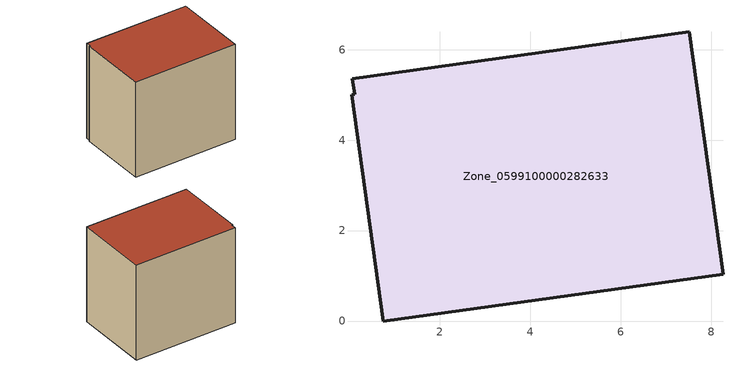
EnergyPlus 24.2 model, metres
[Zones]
Zone_0599100000282633
 floor ground (C_G): 0.07,5.36 7.51,6.39 8.26,1.04 0.75,0 0.05,5 0.12,5.01 z0
 wall outside (C_F): 8.26,1.04 7.51,6.39 0.07,5.36 0.12,5.01 0.05,5 0.75,0 8.26,1.04 z0:7.06
 roof outside (C_R): 7.51,6.39 0.07,5.36 0.12,5.01 0.05,5 0.75,0 8.26,1.04 z7.06
[BUILDING]
Pand.0599100000282633: North Axis=0; Terrain=City; Loads Convergence Tolerance Value=0.04; Temperature Convergence Tolerance Value=0.4; Solar Distribution=FullExterior; Maximum Number of Warmup Days=25; Minimum Number of Warmup Days=1
[Site:Location]
Rotterdam.The.Hague.AP_ZH_NLD Design_Conditions: Latitude=51.96; Longitude=4.45; Time Zone=1; Elevation=-4.5
[SITE:GROUNDTEMPERATURE:BUILDINGSURFACE]
18, 18, 18, 18, 18, 18, 18, 18, 18, 18, 18, 18
[MATERIAL] Thermal Absorptance=0.9; Solar Absorptance=0.7; Visible Absorptance=0.7
Name | Roughness | Thickness | Conductivity | Density | Specific Heat
G.TI.1946 | MediumSmooth | 0.15 | 1 | 540 | 1210
F.TI.1946 | Rough | 0.3 | 0.857143 | 1920 | 840
R.TI.1946 | MediumRough | 0.2 | 0.1 | 1500 | 1000
[CONSTRUCTION]
C_G: G.TI.1946
C_F: F.TI.1946
C_R: R.TI.1946
[ZONE]
Zone_0599100000282633: Type=1; Multiplier=1; Ceiling Height=Autocalculate; Volume=Autocalculate; Floor Area=autocalculate; Part of Total Floor Area=Yes
[ZONEINFILTRATION:DESIGNFLOWRATE]
Infil_Zone_0599100000282633: Zone or ZoneList or Space or SpaceList=Zone_0599100000282633; Schedule=AlwaysOn; Design Flow Rate Calculation Method=Flow/Area; Flow Rate per Floor Area=0.003; Constant Term Coefficient=1; Temperature Term Coefficient=0; Velocity Term Coefficient=0; Velocity Squared Term Coefficient=0
[HVACTEMPLATE:ZONE:IDEALLOADSAIRSYSTEM]
Zone_0599100000282633: Maximum Heating Supply Air Temperature=50; Minimum Cooling Supply Air Temperature=13; Maximum Heating Supply Air Humidity Ratio=0.0156; Minimum Cooling Supply Air Humidity Ratio=0.0077; Heating Limit=NoLimit; Cooling Limit=NoLimit; Dehumidification Control Type=ConstantSensibleHeatRatio; Cooling Sensible Heat Ratio=0.7; Dehumidification Setpoint=60; Humidification Control Type=None; Humidification Setpoint=30; Outdoor Air Method=None; Outdoor Air Flow Rate per Person=0.00944; Outdoor Air Flow Rate per Zone Floor Area=0; Outdoor Air Flow Rate per Zone=0; Demand Controlled Ventilation Type=None; Outdoor Air Economizer Type=NoEconomizer; Heat Recovery Type=None; Sensible Heat Recovery Effectiveness=0.7; Latent Heat Recovery Effectiveness=0.65
[ZONECONTROL:THERMOSTAT]
ThermostatControl_Zone_0599100000282633: Zone or ZoneList=Zone_0599100000282633; Control Type Schedule=DualSetpointControlType; Control 1=Thermostat_Zone_0599100000282633; Temperature Difference Between Cutout And Setpoint=0
[THERMOSTATSETPOINT:DUALSETPOINT]
Thermostat_Zone_0599100000282633: Heating Setpoint Temperature Schedule=HeatingSetpoint_Zone_0599100000282633; Cooling Setpoint Temperature Schedule=CoolingSetpoint_Zone_0599100000282633
[SCHEDULE:COMPACT]
HeatingSetpoint_Zone_0599100000282633: Through: 12/31, For: AllDays, Until: 24:00, 21
CoolingSetpoint_Zone_0599100000282633: Through: 12/31, For: AllDays, Until: 24:00, 24
DualSetpointControlType: Through: 12/31, For: AllDays, Until: 24:00, 4
AlwaysOn: Through: 12/31, For: AllDays, Until: 24:00, 1
